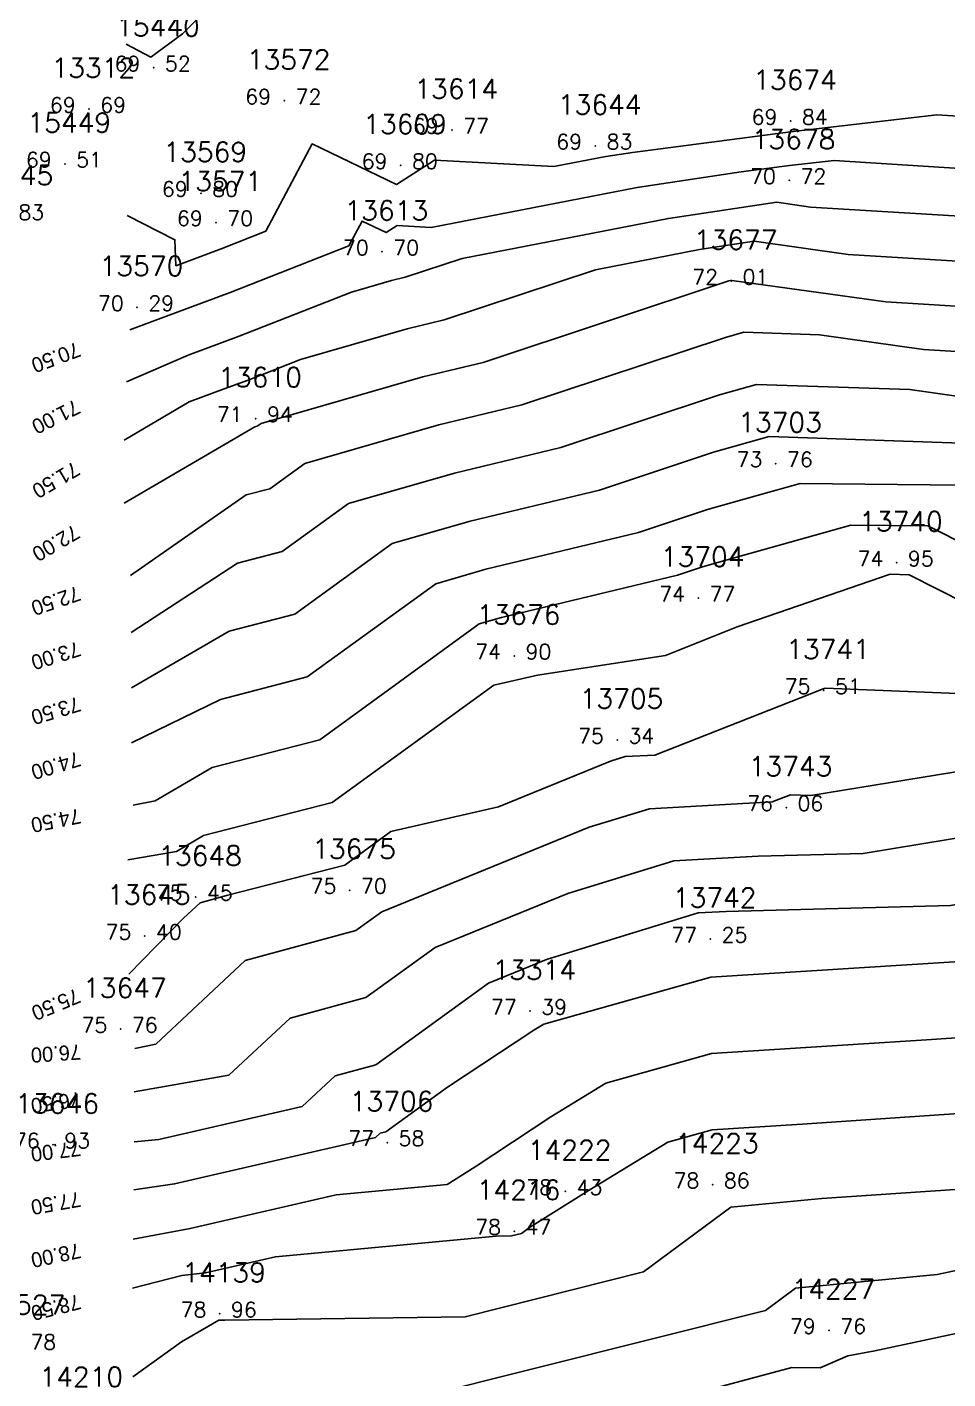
# Model space of a CAD drawing. Header units: millimetres. Extents: x 1412565 to 1412813, y 4931476 to 4931699.
# Drawn here: x 1412747.62 to 1412759.87, y 4931532.45 to 4931550.45 of the extents above; entities that cross this region are included whole.
import ezdxf
from ezdxf.enums import TextEntityAlignment as Align

# ---------------------------------------------------------------- set-up
doc = ezdxf.new("R2010")
doc.units = ezdxf.units.MM
for name, color, linetype in [('CIVIL', 50, 'Continuous'), ('CIVIL-DRAW', 80, 'Continuous'), ('CIVIL-NONAME', 130, 'Continuous'), ('CIVIL-TEXT', 240, 'Continuous'), ('CIVIL-Z', 50, 'Continuous'), ('Tcontours0', 7, 'Continuous'), ('Tcontours1', 7, 'Continuous'), ('Tcontours2', 7, 'Continuous')]:
    doc.layers.add(name, color=color, linetype=linetype)
doc.styles.add('CIVILCADMAIN', font='TXT.SHX')
doc.styles.add('MAVAT_HebTXT', font='hebtxt.shx')
doc.styles.get("Standard").update_dxf_attribs({"font": 'arial.ttf'})

# ---------------------------------------------------------------- blocks, each defined once
blk = doc.blocks.new('CIVIL-ZZ')
at = {"layer": 'CIVIL-DRAW'}
blk.add_point((0, 0), dxfattribs=at)
at = {"layer": 'CIVIL-NONAME'}
blk.add_attdef('NAME', text='', height=1.8, dxfattribs=at).set_placement((0, 2.1), align=Align.CENTER)
at = {"layer": 'CIVIL-TEXT', "flags": 8}
blk.add_attdef('TEXT', text='', height=2, dxfattribs=at).set_placement((0.2, -3.3), align=Align.CENTER)
at = {"layer": 'CIVIL-Z'}
blk.add_attdef('Z1', text='', height=1.6, dxfattribs=at).set_placement((-0.75, -0.225), align=Align.RIGHT)
blk.add_attdef('Z2', (0.75, -0.225), '', height=1.6, dxfattribs=at)

msp = doc.modelspace()

# ---------------------------------------------------------------- linework, layer by layer
at = {"layer": 'Tcontours0'}
for points, elevation in [([(1412748.949, 4931547.943), (1412749.583, 4931547.62), (1412749.596, 4931547.275), (1412750.201, 4931547.5), (1412750.793, 4931547.733), (1412751.411, 4931548.896), (1412752.534, 4931548.354), (1412753.04, 4931548.679), (1412754.625, 4931548.594), (1412755.321, 4931548.73), (1412755.673, 4931548.782), (1412757.776, 4931549.056), (1412759.724, 4931549.283), (1412760.922, 4931549.206), (1412763.277, 4931549.661), (1412763.49, 4931549.668), (1412764.197, 4931549.666), (1412765.147, 4931550.19), (1412765.426, 4931550.027), (1412768.506, 4931551.387), (1412768.64, 4931552.23), (1412769.064, 4931552.44), (1412770.767, 4931552.353), (1412773.151, 4931552.662)], 70), ([(1412748.957, 4931539.364), (1412749.605, 4931539.477), (1412749.963, 4931539.687), (1412751.677, 4931540.129), (1412753.826, 4931541.69), (1412754.411, 4931541.825), (1412756.114, 4931542.087), (1412757.069, 4931542.468), (1412759.103, 4931543.168), (1412759.357, 4931543.157), (1412760.837, 4931542.409), (1412764.374, 4931542.935), (1412765.026, 4931542.123), (1412767.428, 4931543.013), (1412768.413, 4931542.958), (1412768.445, 4931542.979), (1412770.153, 4931542.694), (1412770.521, 4931542.849), (1412772.546, 4931543.642)], 75), ([(1412753.655, 4931531.495), (1412757.796, 4931532.604), (1412758.172, 4931532.602), (1412758.542, 4931532.76), (1412758.899, 4931532.828), (1412761.35, 4931533.352), (1412763.077, 4931533.071), (1412764.446, 4931532.95), (1412766.859, 4931533.699), (1412767.075, 4931533.668), (1412767.577, 4931533.97), (1412769.152, 4931533.926), (1412769.985, 4931533.651), (1412770.452, 4931533.806), (1412774.094, 4931534.248)], 80)]:
    msp.add_lwpolyline(points, dxfattribs=dict(at, elevation=elevation))
at = {"layer": 'Tcontours1'}
for points, elevation in [([(1412748.939, 4931545.73), (1412749.76, 4931546.083), (1412750.438, 4931546.335), (1412751.934, 4931546.923), (1412752.466, 4931547.076), (1412752.65, 4931547.12), (1412753.405, 4931547.371), (1412756.151, 4931547.904), (1412757.593, 4931548.119), (1412758.041, 4931548.056), (1412761.869, 4931547.822), (1412762.302, 4931547.82), (1412764.704, 4931548.047), (1412765.108, 4931547.91), (1412765.503, 4931548.097), (1412766.491, 4931548.324), (1412767.945, 4931548.434), (1412769.749, 4931548.85), (1412770.272, 4931548.969), (1412772.471, 4931549.237)], 71), ([(1412748.906, 4931544.111), (1412750.646, 4931545.131), (1412750.68, 4931545.14), (1412750.73, 4931545.176), (1412752.885, 4931545.795), (1412753.685, 4931545.988), (1412756.954, 4931547.073), (1412756.982, 4931547.078), (1412756.996, 4931547.08), (1412759.045, 4931546.793), (1412761.335, 4931546.653), (1412763.042, 4931546.642), (1412764.826, 4931546.812), (1412766.008, 4931546.41), (1412767.164, 4931546.958), (1412767.545, 4931547.045), (1412768.108, 4931547.088), (1412768.805, 4931547.249), (1412770.821, 4931547.71), (1412772.341, 4931547.896)], 72), ([(1412749.003, 4931542.392), (1412750.418, 4931543.316), (1412751.012, 4931543.47), (1412751.892, 4931544.108), (1412753.304, 4931544.514), (1412754.719, 4931544.855), (1412756.832, 4931545.556), (1412757.324, 4931545.695), (1412759.365, 4931545.625), (1412760.048, 4931545.529), (1412760.801, 4931545.483), (1412763.781, 4931545.465), (1412764.949, 4931545.576), (1412766.908, 4931544.91), (1412767.199, 4931545.048), (1412768.247, 4931545.731), (1412768.513, 4931545.686), (1412769.092, 4931545.93), (1412771.37, 4931546.451)], 73), ([(1412749.005, 4931540.921), (1412750.19, 4931541.501), (1412751.345, 4931541.799), (1412753.054, 4931543.041), (1412753.723, 4931543.233), (1412755.754, 4931543.722), (1412756.673, 4931544.027), (1412757.335, 4931544.215), (1412757.905, 4931544.374), (1412760.068, 4931544.355), (1412760.64, 4931544.065), (1412762.23, 4931544.302), (1412764.521, 4931544.288), (1412765.071, 4931544.34), (1412766.065, 4931544.002), (1412767.666, 4931543.912), (1412768.346, 4931544.355), (1412769.333, 4931544.19), (1412771.478, 4931545.091)], 74), ([(1412749.048, 4931536.854), (1412749.328, 4931536.911), (1412750.518, 4931538.026), (1412751.99, 4931538.424), (1412752.336, 4931538.674), (1412755.097, 4931539.798), (1412755.898, 4931540.044), (1412757.533, 4931540.135), (1412757.775, 4931540.23), (1412758.046, 4931540.22), (1412760.984, 4931540.701), (1412763.498, 4931540.02), (1412765.256, 4931539.664), (1412767.028, 4931540.237), (1412768.088, 4931540.719), (1412768.988, 4931540.61), (1412769.634, 4931540.737), (1412770.127, 4931540.658), (1412771.138, 4931541.129), (1412772, 4931541.531)], 76), ([(1412749.042, 4931535.609), (1412749.371, 4931535.641), (1412751.279, 4931536.081), (1412751.716, 4931536.49), (1412752.256, 4931536.637), (1412753.756, 4931537.722), (1412754.531, 4931538.037), (1412756.548, 4931538.657), (1412756.922, 4931538.678), (1412759.907, 4931538.756), (1412761.086, 4931538.949), (1412761.957, 4931538.713), (1412764.137, 4931538.271), (1412765.099, 4931538.004), (1412765.465, 4931537.972), (1412765.651, 4931538.029), (1412766.309, 4931537.934), (1412767.507, 4931538.2), (1412768.038, 4931538.377), (1412770.005, 4931538.826), (1412770.436, 4931538.756), (1412772.752, 4931539.836)], 77), ([(1412749.028, 4931534.312), (1412749.784, 4931534.457), (1412751.731, 4931534.906), (1412753.208, 4931535.043), (1412753.581, 4931535.279), (1412754.586, 4931535.942), (1412755.318, 4931536.391), (1412756.724, 4931536.787), (1412759.585, 4931536.967), (1412761.102, 4931537.069), (1412763.293, 4931536.46), (1412765.125, 4931536.298), (1412766.053, 4931536.586), (1412767.228, 4931536.416), (1412767.525, 4931536.594), (1412769.378, 4931536.495), (1412769.467, 4931536.517), (1412771.375, 4931537.256)], 78), ([(1412749.024, 4931532.482), (1412749.673, 4931532.949), (1412750.166, 4931533.237), (1412750.249, 4931533.236), (1412753.445, 4931533.281), (1412755.821, 4931533.878), (1412756.981, 4931534.738), (1412758.195, 4931534.856), (1412761.022, 4931535.046), (1412761.487, 4931534.917), (1412764.786, 4931534.624), (1412766.456, 4931535.143), (1412767.151, 4931535.042), (1412767.885, 4931535.483), (1412768.586, 4931535.446), (1412769.71, 4931535.075), (1412771.405, 4931535.639)], 79)]:
    msp.add_lwpolyline(points, dxfattribs=dict(at, elevation=elevation))
at = {"layer": 'Tcontours2'}
for points, elevation in [([(1412748.933, 4931550.225), (1412749.262, 4931550.053), (1412749.686, 4931550.364), (1412750.396, 4931551.08)], 69.5), ([(1412748.906, 4931544.951), (1412749.775, 4931545.461), (1412750.239, 4931545.635), (1412750.556, 4931545.753), (1412751.256, 4931546.028), (1412752.675, 4931546.435), (1412753.168, 4931546.554), (1412755.18, 4931547.222), (1412756.567, 4931547.491), (1412757.294, 4931547.6), (1412758.543, 4931547.424), (1412761.602, 4931547.238), (1412762.672, 4931547.231), (1412764.765, 4931547.429), (1412765.558, 4931547.16), (1412766.334, 4931547.528), (1412767.018, 4931547.685), (1412768.026, 4931547.761), (1412769.277, 4931548.049), (1412770.546, 4931548.34), (1412772.406, 4931548.567)], 71.5), ([(1412748.983, 4931546.42), (1412749.281, 4931546.532), (1412750.319, 4931546.918), (1412751.898, 4931547.538), (1412752.075, 4931547.87), (1412752.396, 4931547.716), (1412752.54, 4931547.808), (1412752.993, 4931547.784), (1412755.736, 4931548.317), (1412757.122, 4931548.524), (1412757.765, 4931548.607), (1412758.36, 4931548.677), (1412761.776, 4931548.459)], 70.5), ([(1412748.994, 4931543.151), (1412750.532, 4931544.224), (1412750.846, 4931544.305), (1412751.311, 4931544.642), (1412753.094, 4931545.154), (1412754.202, 4931545.421), (1412756.912, 4931546.321), (1412757.155, 4931546.39), (1412758.165, 4931546.355), (1412759.546, 4931546.161), (1412761.068, 4931546.068), (1412763.412, 4931546.054), (1412764.887, 4931546.194), (1412766.458, 4931545.66), (1412767.994, 4931546.388), (1412768.073, 4931546.406), (1412768.189, 4931546.415), (1412768.333, 4931546.448), (1412771.095, 4931547.081), (1412772.276, 4931547.225)], 72.5), ([(1412749.005, 4931541.653), (1412750.304, 4931542.409), (1412751.179, 4931542.634), (1412752.473, 4931543.575), (1412753.513, 4931543.873), (1412755.236, 4931544.288), (1412756.752, 4931544.792), (1412757.492, 4931545.001), (1412760.43, 4931544.9), (1412760.531, 4931544.899), (1412760.542, 4931544.893), (1412760.573, 4931544.898), (1412764.151, 4931544.876), (1412765.01, 4931544.958), (1412766.562, 4931544.43), (1412767.293, 4931544.389), (1412768.296, 4931545.043), (1412768.923, 4931544.938), (1412770.285, 4931545.51), (1412771.644, 4931545.822)], 73.5), ([(1412749.029, 4931540.093), (1412749.322, 4931540.152), (1412750.077, 4931540.594), (1412751.511, 4931540.964), (1412753.635, 4931542.507), (1412753.932, 4931542.592), (1412756.271, 4931543.156), (1412756.593, 4931543.263), (1412756.825, 4931543.329), (1412758.581, 4931543.819), (1412759.606, 4931543.81), (1412760.739, 4931543.237), (1412763.887, 4931543.705), (1412764.891, 4931543.699), (1412765.132, 4931543.722), (1412765.568, 4931543.574), (1412768.04, 4931543.435), (1412768.395, 4931543.667), (1412769.743, 4931543.442), (1412771.527, 4931544.192)], 74.5), ([(1412748.969, 4931537.841), (1412749.699, 4931538.586), (1412749.92, 4931538.793), (1412750.27, 4931538.888), (1412751.844, 4931539.294), (1412752.457, 4931539.74), (1412753.888, 4931540.071), (1412755.379, 4931540.678), (1412755.574, 4931540.738), (1412755.97, 4931540.76), (1412758.058, 4931541.581), (1412758.197, 4931541.637), (1412758.237, 4931541.65), (1412758.898, 4931541.623), (1412760.767, 4931541.55), (1412760.933, 4931541.577), (1412764.268, 4931540.674), (1412765.061, 4931540.513), (1412765.859, 4931540.772), (1412768.279, 4931541.872), (1412769.682, 4931541.702), (1412770.071, 4931541.654), (1412771, 4931542.088), (1412772.873, 4931542.822)], 75.5), ([(1412749.04, 4931536.276), (1412750.303, 4931536.496), (1412751.117, 4931537.258), (1412752.123, 4931537.53), (1412753.046, 4931538.198), (1412754.814, 4931538.917), (1412756.223, 4931539.351), (1412757.347, 4931539.413), (1412758.744, 4931539.449), (1412761.035, 4931539.825), (1412762.727, 4931539.367), (1412765.452, 4931538.815), (1412767.21, 4931539.383), (1412767.862, 4931539.528), (1412768.678, 4931539.801), (1412769.139, 4931539.891), (1412770.282, 4931539.707), (1412772.622, 4931540.798)], 76.5), ([(1412749.035, 4931534.969), (1412749.578, 4931535.049), (1412752.254, 4931535.666), (1412752.314, 4931535.723), (1412752.389, 4931535.743), (1412753.21, 4931536.337), (1412754.36, 4931537.096), (1412754.492, 4931537.177), (1412756.715, 4931537.802), (1412760.665, 4931538.051), (1412761.07, 4931538.062), (1412761.137, 4931538.073), (1412761.186, 4931538.059), (1412761.31, 4931538.034), (1412764.196, 4931537.232), (1412765.295, 4931537.135), (1412765.852, 4931537.308), (1412767.266, 4931537.103), (1412767.345, 4931537.15), (1412767.835, 4931537.124), (1412770.153, 4931537.69), (1412770.806, 4931537.943), (1412773.058, 4931539.023)], 77.5), ([(1412749.018, 4931533.662), (1412749.677, 4931533.83), (1412749.99, 4931533.865), (1412750.923, 4931534.08), (1412753.86, 4931534.353), (1412754.063, 4931534.356), (1412754.197, 4931534.389), (1412754.303, 4931534.468), (1412755.099, 4931534.965), (1412756.145, 4931535.606), (1412756.733, 4931535.771), (1412757.931, 4931535.847), (1412761.062, 4931536.058), (1412762.39, 4931535.689), (1412764.956, 4931535.461), (1412766.255, 4931535.864), (1412767.19, 4931535.729), (1412767.705, 4931536.039), (1412769.022, 4931535.968), (1412769.572, 4931535.787), (1412771.881, 4931536.555)], 78.5), ([(1412752.827, 4931532.206), (1412757.445, 4931533.366), (1412757.842, 4931533.66), (1412759.728, 4931533.843), (1412761.11, 4931534.138), (1412761.654, 4931534.05), (1412764.616, 4931533.787), (1412766.657, 4931534.421), (1412767.113, 4931534.355), (1412768.065, 4931534.928), (1412768.151, 4931534.923), (1412769.848, 4931534.363), (1412770.929, 4931534.723), (1412773.38, 4931535.02)], 79.5)]:
    msp.add_lwpolyline(points, dxfattribs=dict(at, elevation=elevation))

# ---------------------------------------------------------------- block references
at = {"layer": 'CIVIL'}
ref = msp.add_blockref('CIVIL-ZZ', (1412749.3, 4931549.91, 69.52), dxfattribs=dict(at, xscale=0.2, yscale=0.2))
ref.add_attrib('Z2', '52', (1412749.45, 4931549.865), dxfattribs={"layer": 'CIVIL-Z', "height": 0.2, "style": 'CIVILCADMAIN'})
ref.add_attrib('Z1', '69', (1412748.78, 4931549.865), dxfattribs={"layer": 'CIVIL-Z', "height": 0.2, "style": 'CIVILCADMAIN'})
ref.add_attrib('NAME', '15440', (1412748.8, 4931550.33), dxfattribs={"layer": 'CIVIL-NONAME', "height": 0.26, "style": 'CIVILCADMAIN'})
ref = msp.add_blockref('CIVIL-ZZ', (1412748.44, 4931549.36, 69.69), dxfattribs=dict(at, xscale=0.2, yscale=0.2))
ref.add_attrib('Z2', '69', (1412748.59, 4931549.315), dxfattribs={"layer": 'CIVIL-Z', "height": 0.2, "style": 'CIVILCADMAIN'})
ref.add_attrib('Z1', '69', (1412747.92, 4931549.315), dxfattribs={"layer": 'CIVIL-Z', "height": 0.2, "style": 'CIVILCADMAIN'})
ref.add_attrib('NAME', '13312', (1412747.94, 4931549.78), dxfattribs={"layer": 'CIVIL-NONAME', "height": 0.26, "style": 'CIVILCADMAIN'})
ref = msp.add_blockref('CIVIL-ZZ', (1412751.04, 4931549.47, 69.72), dxfattribs=dict(at, xscale=0.2, yscale=0.2))
ref.add_attrib('Z2', '72', (1412751.19, 4931549.425), dxfattribs={"layer": 'CIVIL-Z', "height": 0.2, "style": 'CIVILCADMAIN'})
ref.add_attrib('Z1', '69', (1412750.52, 4931549.425), dxfattribs={"layer": 'CIVIL-Z', "height": 0.2, "style": 'CIVILCADMAIN'})
ref.add_attrib('NAME', '13572', (1412750.54, 4931549.89), dxfattribs={"layer": 'CIVIL-NONAME', "height": 0.26, "style": 'CIVILCADMAIN'})
ref = msp.add_blockref('CIVIL-ZZ', (1412757.78, 4931549.2, 69.84), dxfattribs=dict(at, xscale=0.2, yscale=0.2))
ref.add_attrib('Z2', '84', (1412757.93, 4931549.155), dxfattribs={"layer": 'CIVIL-Z', "height": 0.2, "style": 'CIVILCADMAIN'})
ref.add_attrib('Z1', '69', (1412757.26, 4931549.155), dxfattribs={"layer": 'CIVIL-Z', "height": 0.2, "style": 'CIVILCADMAIN'})
ref.add_attrib('NAME', '13674', (1412757.28, 4931549.62), dxfattribs={"layer": 'CIVIL-NONAME', "height": 0.26, "style": 'CIVILCADMAIN'})
ref = msp.add_blockref('CIVIL-ZZ', (1412753.27, 4931549.08, 69.77), dxfattribs=dict(at, xscale=0.2, yscale=0.2))
ref.add_attrib('Z2', '77', (1412753.42, 4931549.035), dxfattribs={"layer": 'CIVIL-Z', "height": 0.2, "style": 'CIVILCADMAIN'})
ref.add_attrib('Z1', '69', (1412752.75, 4931549.035), dxfattribs={"layer": 'CIVIL-Z', "height": 0.2, "style": 'CIVILCADMAIN'})
ref.add_attrib('NAME', '13614', (1412752.77, 4931549.5), dxfattribs={"layer": 'CIVIL-NONAME', "height": 0.26, "style": 'CIVILCADMAIN'})
ref = msp.add_blockref('CIVIL-ZZ', (1412755.18, 4931548.87, 69.83), dxfattribs=dict(at, xscale=0.2, yscale=0.2))
ref.add_attrib('Z2', '83', (1412755.33, 4931548.825), dxfattribs={"layer": 'CIVIL-Z', "height": 0.2, "style": 'CIVILCADMAIN'})
ref.add_attrib('Z1', '69', (1412754.66, 4931548.825), dxfattribs={"layer": 'CIVIL-Z', "height": 0.2, "style": 'CIVILCADMAIN'})
ref.add_attrib('NAME', '13644', (1412754.68, 4931549.29), dxfattribs={"layer": 'CIVIL-NONAME', "height": 0.26, "style": 'CIVILCADMAIN'})
ref = msp.add_blockref('CIVIL-ZZ', (1412748.12, 4931548.63, 69.51), dxfattribs=dict(at, xscale=0.2, yscale=0.2))
ref.add_attrib('Z2', '51', (1412748.27, 4931548.585), dxfattribs={"layer": 'CIVIL-Z', "height": 0.2, "style": 'CIVILCADMAIN'})
ref.add_attrib('Z1', '69', (1412747.6, 4931548.585), dxfattribs={"layer": 'CIVIL-Z', "height": 0.2, "style": 'CIVILCADMAIN'})
ref.add_attrib('NAME', '15449', (1412747.62, 4931549.05), dxfattribs={"layer": 'CIVIL-NONAME', "height": 0.26, "style": 'CIVILCADMAIN'})
ref = msp.add_blockref('CIVIL-ZZ', (1412752.59, 4931548.61, 69.8), dxfattribs=dict(at, xscale=0.2, yscale=0.2))
ref.add_attrib('Z2', '80', (1412752.74, 4931548.565), dxfattribs={"layer": 'CIVIL-Z', "height": 0.2, "style": 'CIVILCADMAIN'})
ref.add_attrib('Z1', '69', (1412752.07, 4931548.565), dxfattribs={"layer": 'CIVIL-Z', "height": 0.2, "style": 'CIVILCADMAIN'})
ref.add_attrib('NAME', '13609', (1412752.09, 4931549.03), dxfattribs={"layer": 'CIVIL-NONAME', "height": 0.26, "style": 'CIVILCADMAIN'})
ref = msp.add_blockref('CIVIL-ZZ', (1412749.93, 4931548.24, 69.8), dxfattribs=dict(at, xscale=0.2, yscale=0.2))
ref.add_attrib('Z2', '80', (1412750.08, 4931548.195), dxfattribs={"layer": 'CIVIL-Z', "height": 0.2, "style": 'CIVILCADMAIN'})
ref.add_attrib('Z1', '69', (1412749.41, 4931548.195), dxfattribs={"layer": 'CIVIL-Z', "height": 0.2, "style": 'CIVILCADMAIN'})
ref.add_attrib('NAME', '13569', (1412749.43, 4931548.66), dxfattribs={"layer": 'CIVIL-NONAME', "height": 0.26, "style": 'CIVILCADMAIN'})
ref = msp.add_blockref('CIVIL-ZZ', (1412757.76, 4931548.41, 70.72), dxfattribs=dict(at, xscale=0.2, yscale=0.2))
ref.add_attrib('Z2', '72', (1412757.91, 4931548.365), dxfattribs={"layer": 'CIVIL-Z', "height": 0.2, "style": 'CIVILCADMAIN'})
ref.add_attrib('Z1', '70', (1412757.24, 4931548.365), dxfattribs={"layer": 'CIVIL-Z', "height": 0.2, "style": 'CIVILCADMAIN'})
ref.add_attrib('NAME', '13678', (1412757.26, 4931548.83), dxfattribs={"layer": 'CIVIL-NONAME', "height": 0.26, "style": 'CIVILCADMAIN'})
ref = msp.add_blockref('CIVIL-ZZ', (1412747.35, 4931547.93, 69.83), dxfattribs=dict(at, xscale=0.2, yscale=0.2))
ref.add_attrib('Z2', '83', (1412747.5, 4931547.885), dxfattribs={"layer": 'CIVIL-Z', "height": 0.2, "style": 'CIVILCADMAIN'})
ref.add_attrib('Z1', '69', (1412746.83, 4931547.885), dxfattribs={"layer": 'CIVIL-Z', "height": 0.2, "style": 'CIVILCADMAIN'})
ref.add_attrib('NAME', '13545', (1412746.85, 4931548.35), dxfattribs={"layer": 'CIVIL-NONAME', "height": 0.26, "style": 'CIVILCADMAIN'})
ref = msp.add_blockref('CIVIL-ZZ', (1412750.13, 4931547.85, 69.7), dxfattribs=dict(at, xscale=0.2, yscale=0.2))
ref.add_attrib('Z2', '70', (1412750.28, 4931547.805), dxfattribs={"layer": 'CIVIL-Z', "height": 0.2, "style": 'CIVILCADMAIN'})
ref.add_attrib('Z1', '69', (1412749.61, 4931547.805), dxfattribs={"layer": 'CIVIL-Z', "height": 0.2, "style": 'CIVILCADMAIN'})
ref.add_attrib('NAME', '13571', (1412749.63, 4931548.27), dxfattribs={"layer": 'CIVIL-NONAME', "height": 0.26, "style": 'CIVILCADMAIN'})
ref = msp.add_blockref('CIVIL-ZZ', (1412752.34, 4931547.46, 70.7), dxfattribs=dict(at, xscale=0.2, yscale=0.2))
ref.add_attrib('Z2', '70', (1412752.49, 4931547.415), dxfattribs={"layer": 'CIVIL-Z', "height": 0.2, "style": 'CIVILCADMAIN'})
ref.add_attrib('Z1', '70', (1412751.82, 4931547.415), dxfattribs={"layer": 'CIVIL-Z', "height": 0.2, "style": 'CIVILCADMAIN'})
ref.add_attrib('NAME', '13613', (1412751.84, 4931547.88), dxfattribs={"layer": 'CIVIL-NONAME', "height": 0.26, "style": 'CIVILCADMAIN'})
ref = msp.add_blockref('CIVIL-ZZ', (1412756.99, 4931547.07, 72.01), dxfattribs=dict(at, xscale=0.2, yscale=0.2))
ref.add_attrib('Z2', '01', (1412757.14, 4931547.025), dxfattribs={"layer": 'CIVIL-Z', "height": 0.2, "style": 'CIVILCADMAIN'})
ref.add_attrib('Z1', '72', (1412756.47, 4931547.025), dxfattribs={"layer": 'CIVIL-Z', "height": 0.2, "style": 'CIVILCADMAIN'})
ref.add_attrib('NAME', '13677', (1412756.49, 4931547.49), dxfattribs={"layer": 'CIVIL-NONAME', "height": 0.26, "style": 'CIVILCADMAIN'})
ref = msp.add_blockref('CIVIL-ZZ', (1412749.08, 4931546.72, 70.29), dxfattribs=dict(at, xscale=0.2, yscale=0.2))
ref.add_attrib('Z2', '29', (1412749.23, 4931546.675), dxfattribs={"layer": 'CIVIL-Z', "height": 0.2, "style": 'CIVILCADMAIN'})
ref.add_attrib('Z1', '70', (1412748.56, 4931546.675), dxfattribs={"layer": 'CIVIL-Z', "height": 0.2, "style": 'CIVILCADMAIN'})
ref.add_attrib('NAME', '13570', (1412748.58, 4931547.14), dxfattribs={"layer": 'CIVIL-NONAME', "height": 0.26, "style": 'CIVILCADMAIN'})
ref = msp.add_blockref('CIVIL-ZZ', (1412750.66, 4931545.24, 71.94), dxfattribs=dict(at, xscale=0.2, yscale=0.2))
ref.add_attrib('Z2', '94', (1412750.81, 4931545.195), dxfattribs={"layer": 'CIVIL-Z', "height": 0.2, "style": 'CIVILCADMAIN'})
ref.add_attrib('Z1', '71', (1412750.14, 4931545.195), dxfattribs={"layer": 'CIVIL-Z', "height": 0.2, "style": 'CIVILCADMAIN'})
ref.add_attrib('NAME', '13610', (1412750.16, 4931545.66), dxfattribs={"layer": 'CIVIL-NONAME', "height": 0.26, "style": 'CIVILCADMAIN'})
ref = msp.add_blockref('CIVIL-ZZ', (1412757.58, 4931544.64, 73.76), dxfattribs=dict(at, xscale=0.2, yscale=0.2))
ref.add_attrib('Z2', '76', (1412757.73, 4931544.595), dxfattribs={"layer": 'CIVIL-Z', "height": 0.2, "style": 'CIVILCADMAIN'})
ref.add_attrib('Z1', '73', (1412757.06, 4931544.595), dxfattribs={"layer": 'CIVIL-Z', "height": 0.2, "style": 'CIVILCADMAIN'})
ref.add_attrib('NAME', '13703', (1412757.08, 4931545.06), dxfattribs={"layer": 'CIVIL-NONAME', "height": 0.26, "style": 'CIVILCADMAIN'})
ref = msp.add_blockref('CIVIL-ZZ', (1412759.19, 4931543.32, 74.95), dxfattribs=dict(at, xscale=0.2, yscale=0.2))
ref.add_attrib('Z2', '95', (1412759.34, 4931543.275), dxfattribs={"layer": 'CIVIL-Z', "height": 0.2, "style": 'CIVILCADMAIN'})
ref.add_attrib('Z1', '74', (1412758.67, 4931543.275), dxfattribs={"layer": 'CIVIL-Z', "height": 0.2, "style": 'CIVILCADMAIN'})
ref.add_attrib('NAME', '13740', (1412758.69, 4931543.74), dxfattribs={"layer": 'CIVIL-NONAME', "height": 0.26, "style": 'CIVILCADMAIN'})
ref = msp.add_blockref('CIVIL-ZZ', (1412756.55, 4931542.85, 74.77), dxfattribs=dict(at, xscale=0.2, yscale=0.2))
ref.add_attrib('Z2', '77', (1412756.7, 4931542.805), dxfattribs={"layer": 'CIVIL-Z', "height": 0.2, "style": 'CIVILCADMAIN'})
ref.add_attrib('Z1', '74', (1412756.03, 4931542.805), dxfattribs={"layer": 'CIVIL-Z', "height": 0.2, "style": 'CIVILCADMAIN'})
ref.add_attrib('NAME', '13704', (1412756.05, 4931543.27), dxfattribs={"layer": 'CIVIL-NONAME', "height": 0.26, "style": 'CIVILCADMAIN'})
ref = msp.add_blockref('CIVIL-ZZ', (1412754.1, 4931542.08, 74.9), dxfattribs=dict(at, xscale=0.2, yscale=0.2))
ref.add_attrib('Z2', '90', (1412754.25, 4931542.035), dxfattribs={"layer": 'CIVIL-Z', "height": 0.2, "style": 'CIVILCADMAIN'})
ref.add_attrib('Z1', '74', (1412753.58, 4931542.035), dxfattribs={"layer": 'CIVIL-Z', "height": 0.2, "style": 'CIVILCADMAIN'})
ref.add_attrib('NAME', '13676', (1412753.6, 4931542.5), dxfattribs={"layer": 'CIVIL-NONAME', "height": 0.26, "style": 'CIVILCADMAIN'})
ref = msp.add_blockref('CIVIL-ZZ', (1412758.22, 4931541.62, 75.51), dxfattribs=dict(at, xscale=0.2, yscale=0.2))
ref.add_attrib('Z2', '51', (1412758.37, 4931541.575), dxfattribs={"layer": 'CIVIL-Z', "height": 0.2, "style": 'CIVILCADMAIN'})
ref.add_attrib('Z1', '75', (1412757.7, 4931541.575), dxfattribs={"layer": 'CIVIL-Z', "height": 0.2, "style": 'CIVILCADMAIN'})
ref.add_attrib('NAME', '13741', (1412757.72, 4931542.04), dxfattribs={"layer": 'CIVIL-NONAME', "height": 0.26, "style": 'CIVILCADMAIN'})
ref = msp.add_blockref('CIVIL-ZZ', (1412755.47, 4931540.96, 75.34), dxfattribs=dict(at, xscale=0.2, yscale=0.2))
ref.add_attrib('Z2', '34', (1412755.62, 4931540.915), dxfattribs={"layer": 'CIVIL-Z', "height": 0.2, "style": 'CIVILCADMAIN'})
ref.add_attrib('Z1', '75', (1412754.95, 4931540.915), dxfattribs={"layer": 'CIVIL-Z', "height": 0.2, "style": 'CIVILCADMAIN'})
ref.add_attrib('NAME', '13705', (1412754.97, 4931541.38), dxfattribs={"layer": 'CIVIL-NONAME', "height": 0.26, "style": 'CIVILCADMAIN'})
ref = msp.add_blockref('CIVIL-ZZ', (1412757.72, 4931540.06, 76.06), dxfattribs=dict(at, xscale=0.2, yscale=0.2))
ref.add_attrib('Z2', '06', (1412757.87, 4931540.015), dxfattribs={"layer": 'CIVIL-Z', "height": 0.2, "style": 'CIVILCADMAIN'})
ref.add_attrib('Z1', '76', (1412757.2, 4931540.015), dxfattribs={"layer": 'CIVIL-Z', "height": 0.2, "style": 'CIVILCADMAIN'})
ref.add_attrib('NAME', '13743', (1412757.22, 4931540.48), dxfattribs={"layer": 'CIVIL-NONAME', "height": 0.26, "style": 'CIVILCADMAIN'})
ref = msp.add_blockref('CIVIL-ZZ', (1412751.91, 4931538.96, 75.7), dxfattribs=dict(at, xscale=0.2, yscale=0.2))
ref.add_attrib('Z2', '70', (1412752.06, 4931538.915), dxfattribs={"layer": 'CIVIL-Z', "height": 0.2, "style": 'CIVILCADMAIN'})
ref.add_attrib('Z1', '75', (1412751.39, 4931538.915), dxfattribs={"layer": 'CIVIL-Z', "height": 0.2, "style": 'CIVILCADMAIN'})
ref.add_attrib('NAME', '13675', (1412751.41, 4931539.38), dxfattribs={"layer": 'CIVIL-NONAME', "height": 0.26, "style": 'CIVILCADMAIN'})
ref = msp.add_blockref('CIVIL-ZZ', (1412749.86, 4931538.87, 75.45), dxfattribs=dict(at, xscale=0.2, yscale=0.2))
ref.add_attrib('Z2', '45', (1412750.01, 4931538.825), dxfattribs={"layer": 'CIVIL-Z', "height": 0.2, "style": 'CIVILCADMAIN'})
ref.add_attrib('Z1', '75', (1412749.34, 4931538.825), dxfattribs={"layer": 'CIVIL-Z', "height": 0.2, "style": 'CIVILCADMAIN'})
ref.add_attrib('NAME', '13648', (1412749.36, 4931539.29), dxfattribs={"layer": 'CIVIL-NONAME', "height": 0.26, "style": 'CIVILCADMAIN'})
ref = msp.add_blockref('CIVIL-ZZ', (1412749.18, 4931538.35, 75.4), dxfattribs=dict(at, xscale=0.2, yscale=0.2))
ref.add_attrib('Z2', '40', (1412749.33, 4931538.305), dxfattribs={"layer": 'CIVIL-Z', "height": 0.2, "style": 'CIVILCADMAIN'})
ref.add_attrib('Z1', '75', (1412748.66, 4931538.305), dxfattribs={"layer": 'CIVIL-Z', "height": 0.2, "style": 'CIVILCADMAIN'})
ref.add_attrib('NAME', '13645', (1412748.68, 4931538.77), dxfattribs={"layer": 'CIVIL-NONAME', "height": 0.26, "style": 'CIVILCADMAIN'})
ref = msp.add_blockref('CIVIL-ZZ', (1412756.71, 4931538.31, 77.25), dxfattribs=dict(at, xscale=0.2, yscale=0.2))
ref.add_attrib('Z2', '25', (1412756.86, 4931538.265), dxfattribs={"layer": 'CIVIL-Z', "height": 0.2, "style": 'CIVILCADMAIN'})
ref.add_attrib('Z1', '77', (1412756.19, 4931538.265), dxfattribs={"layer": 'CIVIL-Z', "height": 0.2, "style": 'CIVILCADMAIN'})
ref.add_attrib('NAME', '13742', (1412756.21, 4931538.73), dxfattribs={"layer": 'CIVIL-NONAME', "height": 0.26, "style": 'CIVILCADMAIN'})
ref = msp.add_blockref('CIVIL-ZZ', (1412754.31, 4931537.35, 77.39), dxfattribs=dict(at, xscale=0.2, yscale=0.2))
ref.add_attrib('Z2', '39', (1412754.46, 4931537.305), dxfattribs={"layer": 'CIVIL-Z', "height": 0.2, "style": 'CIVILCADMAIN'})
ref.add_attrib('Z1', '77', (1412753.79, 4931537.305), dxfattribs={"layer": 'CIVIL-Z', "height": 0.2, "style": 'CIVILCADMAIN'})
ref.add_attrib('NAME', '13314', (1412753.81, 4931537.77), dxfattribs={"layer": 'CIVIL-NONAME', "height": 0.26, "style": 'CIVILCADMAIN'})
ref = msp.add_blockref('CIVIL-ZZ', (1412748.86, 4931537.11, 75.76), dxfattribs=dict(at, xscale=0.2, yscale=0.2))
ref.add_attrib('Z2', '76', (1412749.01, 4931537.065), dxfattribs={"layer": 'CIVIL-Z', "height": 0.2, "style": 'CIVILCADMAIN'})
ref.add_attrib('Z1', '75', (1412748.34, 4931537.065), dxfattribs={"layer": 'CIVIL-Z', "height": 0.2, "style": 'CIVILCADMAIN'})
ref.add_attrib('NAME', '13647', (1412748.36, 4931537.53), dxfattribs={"layer": 'CIVIL-NONAME', "height": 0.26, "style": 'CIVILCADMAIN'})
ref = msp.add_blockref('CIVIL-ZZ', (1412747.96, 4931535.57, 76.93), dxfattribs=dict(at, xscale=0.2, yscale=0.2))
ref.add_attrib('Z2', '93', (1412748.11, 4931535.525), dxfattribs={"layer": 'CIVIL-Z', "height": 0.2, "style": 'CIVILCADMAIN'})
ref.add_attrib('Z1', '76', (1412747.44, 4931535.525), dxfattribs={"layer": 'CIVIL-Z', "height": 0.2, "style": 'CIVILCADMAIN'})
ref.add_attrib('NAME', '13646', (1412747.46, 4931535.99), dxfattribs={"layer": 'CIVIL-NONAME', "height": 0.26, "style": 'CIVILCADMAIN'})
ref = msp.add_blockref('CIVIL-ZZ', (1412752.41, 4931535.6, 77.58), dxfattribs=dict(at, xscale=0.2, yscale=0.2))
ref.add_attrib('Z2', '58', (1412752.56, 4931535.555), dxfattribs={"layer": 'CIVIL-Z', "height": 0.2, "style": 'CIVILCADMAIN'})
ref.add_attrib('Z1', '77', (1412751.89, 4931535.555), dxfattribs={"layer": 'CIVIL-Z', "height": 0.2, "style": 'CIVILCADMAIN'})
ref.add_attrib('NAME', '13706', (1412751.91, 4931536.02), dxfattribs={"layer": 'CIVIL-NONAME', "height": 0.26, "style": 'CIVILCADMAIN'})
ref = msp.add_blockref('CIVIL-ZZ', (1412754.78, 4931534.95, 78.43), dxfattribs=dict(at, xscale=0.2, yscale=0.2))
ref.add_attrib('Z2', '43', (1412754.93, 4931534.905), dxfattribs={"layer": 'CIVIL-Z', "height": 0.2, "style": 'CIVILCADMAIN'})
ref.add_attrib('Z1', '78', (1412754.26, 4931534.905), dxfattribs={"layer": 'CIVIL-Z', "height": 0.2, "style": 'CIVILCADMAIN'})
ref.add_attrib('NAME', '14222', (1412754.28, 4931535.37), dxfattribs={"layer": 'CIVIL-NONAME', "height": 0.26, "style": 'CIVILCADMAIN'})
ref = msp.add_blockref('CIVIL-ZZ', (1412756.74, 4931535.04, 78.86), dxfattribs=dict(at, xscale=0.2, yscale=0.2))
ref.add_attrib('Z2', '86', (1412756.89, 4931534.995), dxfattribs={"layer": 'CIVIL-Z', "height": 0.2, "style": 'CIVILCADMAIN'})
ref.add_attrib('Z1', '78', (1412756.22, 4931534.995), dxfattribs={"layer": 'CIVIL-Z', "height": 0.2, "style": 'CIVILCADMAIN'})
ref.add_attrib('NAME', '14223', (1412756.24, 4931535.46), dxfattribs={"layer": 'CIVIL-NONAME', "height": 0.26, "style": 'CIVILCADMAIN'})
ref = msp.add_blockref('CIVIL-ZZ', (1412754.1, 4931534.42, 78.47), dxfattribs=dict(at, xscale=0.2, yscale=0.2))
ref.add_attrib('Z2', '47', (1412754.25, 4931534.375), dxfattribs={"layer": 'CIVIL-Z', "height": 0.2, "style": 'CIVILCADMAIN'})
ref.add_attrib('Z1', '78', (1412753.58, 4931534.375), dxfattribs={"layer": 'CIVIL-Z', "height": 0.2, "style": 'CIVILCADMAIN'})
ref.add_attrib('NAME', '14216', (1412753.6, 4931534.84), dxfattribs={"layer": 'CIVIL-NONAME', "height": 0.26, "style": 'CIVILCADMAIN'})
ref = msp.add_blockref('CIVIL-ZZ', (1412750.18, 4931533.32, 78.96), dxfattribs=dict(at, xscale=0.2, yscale=0.2))
ref.add_attrib('Z2', '96', (1412750.33, 4931533.275), dxfattribs={"layer": 'CIVIL-Z', "height": 0.2, "style": 'CIVILCADMAIN'})
ref.add_attrib('Z1', '78', (1412749.66, 4931533.275), dxfattribs={"layer": 'CIVIL-Z', "height": 0.2, "style": 'CIVILCADMAIN'})
ref.add_attrib('NAME', '14139', (1412749.68, 4931533.74), dxfattribs={"layer": 'CIVIL-NONAME', "height": 0.26, "style": 'CIVILCADMAIN'})
ref = msp.add_blockref('CIVIL-ZZ', (1412758.29, 4931533.1, 79.76), dxfattribs=dict(at, xscale=0.2, yscale=0.2))
ref.add_attrib('Z2', '76', (1412758.44, 4931533.055), dxfattribs={"layer": 'CIVIL-Z', "height": 0.2, "style": 'CIVILCADMAIN'})
ref.add_attrib('Z1', '79', (1412757.77, 4931533.055), dxfattribs={"layer": 'CIVIL-Z', "height": 0.2, "style": 'CIVILCADMAIN'})
ref.add_attrib('NAME', '14227', (1412757.79, 4931533.52), dxfattribs={"layer": 'CIVIL-NONAME', "height": 0.26, "style": 'CIVILCADMAIN'})
ref = msp.add_blockref('CIVIL-ZZ', (1412747.51, 4931532.89, 78.78), dxfattribs=dict(at, xscale=0.2, yscale=0.2))
ref.add_attrib('Z2', '78', (1412747.66, 4931532.845), dxfattribs={"layer": 'CIVIL-Z', "height": 0.2, "style": 'CIVILCADMAIN'})
ref.add_attrib('Z1', '78', (1412746.99, 4931532.845), dxfattribs={"layer": 'CIVIL-Z', "height": 0.2, "style": 'CIVILCADMAIN'})
ref.add_attrib('NAME', '16527', (1412747.01, 4931533.31), dxfattribs={"layer": 'CIVIL-NONAME', "height": 0.26, "style": 'CIVILCADMAIN'})
ref = msp.add_blockref('CIVIL-ZZ', (1412748.28, 4931531.93, 79.11), dxfattribs=dict(at, xscale=0.2, yscale=0.2))
ref.add_attrib('Z2', '11', (1412748.43, 4931531.885), dxfattribs={"layer": 'CIVIL-Z', "height": 0.2, "style": 'CIVILCADMAIN'})
ref.add_attrib('Z1', '79', (1412747.76, 4931531.885), dxfattribs={"layer": 'CIVIL-Z', "height": 0.2, "style": 'CIVILCADMAIN'})
ref.add_attrib('NAME', '14210', (1412747.78, 4931532.35), dxfattribs={"layer": 'CIVIL-NONAME', "height": 0.26, "style": 'CIVILCADMAIN'})

# ---------------------------------------------------------------- texts
at = {"layer": 'Tcontours1', "style": 'MAVAT_HebTXT'}
for s, rotation, p in [('71.00', 206.5507, (1412748, 4931545.261, 71)), ('72.00', 210.3816, (1412748, 4931543.58, 72)), ('73.00', 197.2176, (1412748, 4931542.081, 73)), ('74.00', 196.7989, (1412748, 4931540.618, 74)), ('76.00', 183.8108, (1412748, 4931536.784, 76)), ('77.00', 186.8965, (1412748, 4931535.483, 77)), ('78.00', 191.8429, (1412748, 4931534.096, 78))]:
    msp.add_text(s, height=0.2, rotation=rotation, dxfattribs=at).set_placement(p, align=Align.MIDDLE_CENTER)
at = {"layer": 'Tcontours2', "style": 'MAVAT_HebTXT'}
for s, rotation, p in [('70.50', 200.5361, (1412748, 4931546.052, 70.5)), ('71.50', 210.3816, (1412748, 4931544.42, 71.5)), ('72.50', 198.8214, (1412748, 4931542.812, 72.5)), ('73.50', 196.7989, (1412748, 4931541.349, 73.5)), ('74.50', 191.3566, (1412748, 4931539.886, 74.5)), ('75.50', 202.64, (1412748, 4931537.437, 75.5)), ('76.50', 187.9036, (1412748, 4931536.132, 76.5)), ('77.50', 189.8486, (1412748, 4931534.79, 77.5)), ('78.50', 194.2806, (1412748, 4931533.403, 78.5))]:
    msp.add_text(s, height=0.2, rotation=rotation, dxfattribs=at).set_placement(p, align=Align.MIDDLE_CENTER)

doc.saveas('drawing.dxf')
